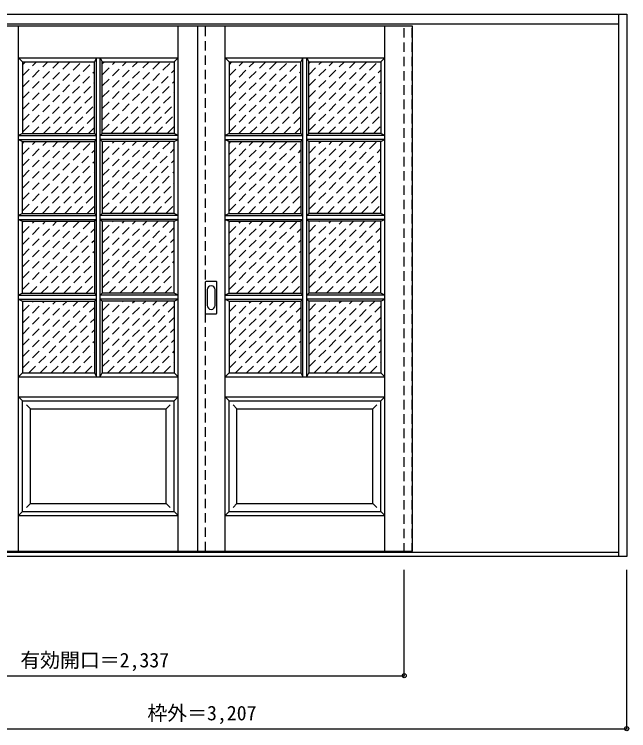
# Model space of a CAD drawing. Units: millimetres, scale not verified. Extents: x -1711 to 2048, y -1800 to 912.
# Drawn here: x -271 to 2048, y -1800 to 905 of the extents above; entities that cross this region are included whole.
import ezdxf
from ezdxf.enums import TextEntityAlignment as Align

# ---------------------------------------------------------------- set-up
doc = ezdxf.new("R2010")
doc.units = ezdxf.units.MM
doc.header["$LTSCALE"] = 30
doc.header["$PDMODE"] = 32
doc.header["$PDSIZE"] = 15
doc.linetypes.add('DASHED1', pattern=[1.8, 1.2, -0.6])
doc.layers.add('0-0', color=4, linetype='Continuous')
doc.layers.add('0-1_寸法', color=7, linetype='Continuous')
doc.styles.add('ＭＳ ゴシック', font='')
doc.styles.get('ＭＳ ゴシック').set_extended_font_data('MS Gothic')

msp = doc.modelspace()

# ---------------------------------------------------------------- linework, layer by layer
at = {"layer": '0-0', "color": 3}
for p, q in [((-1166.03, 904.97), (2040.97, 904.97)), ((2010.97, -1142.03), (2010.97, 904.97)), ((2040.97, 904.97), (2040.97, -1142.03)), ((-1136.03, 868.97), (2010.97, 868.97)), ((-1136.03, 860.97), (1230.97, 860.97)), ((420.97, 860.97), (420.97, -1122.03)), ((1230.97, 860.97), (1230.97, -1122.03)), ((-240.53, 725.97), (30.97, 725.97)), ((30.97, 454.47), (30.97, 725.97)), ((60.97, 454.47), (60.97, 725.97)), ((60.97, 725.97), (332.47, 725.97)), ((539.47, 725.97), (810.97, 725.97)), ((810.97, 454.47), (810.97, 725.97)), ((840.97, 454.47), (840.97, 725.97)), ((840.97, 725.97), (1112.47, 725.97)), ((-240.53, 153.47), (-240.53, 424.47)), ((-240.53, 424.47), (30.97, 424.47)), ((30.97, 424.47), (30.97, 153.47)), ((60.97, 424.47), (60.97, 153.47)), ((332.47, 424.47), (60.97, 424.47)), ((332.47, 153.47), (332.47, 424.47)), ((539.47, 153.47), (539.47, 424.47)), ((539.47, 424.47), (810.97, 424.47)), ((810.97, 424.47), (810.97, 153.47)), ((840.97, 424.47), (840.97, 153.47)), ((1112.47, 424.47), (840.97, 424.47)), ((1112.47, 153.47), (1112.47, 424.47)), ((-240.53, 153.47), (30.97, 153.47)), ((332.47, 153.47), (60.97, 153.47)), ((539.47, 153.47), (810.97, 153.47)), ((1112.47, 153.47), (840.97, 153.47)), ((-240.53, -147.53), (-240.53, 123.47)), ((-240.53, 123.47), (30.97, 123.47)), ((30.97, 123.47), (30.97, -147.53)), ((60.97, 123.47), (60.97, -147.53)), ((332.47, 123.47), (60.97, 123.47)), ((332.47, -147.53), (332.47, 123.47)), ((539.47, -147.53), (539.47, 123.47)), ((539.47, 123.47), (810.97, 123.47)), ((810.97, 123.47), (810.97, -147.53)), ((840.97, 123.47), (840.97, -147.53)), ((1112.47, 123.47), (840.97, 123.47)), ((1112.47, -147.53), (1112.47, 123.47)), ((450.97, -224.03), (450.97, -105.03)), ((491.47, -103.53), (452.47, -103.53)), ((492.97, -224.03), (492.97, -105.03)), ((-240.53, -147.53), (30.97, -147.53)), ((332.47, -147.53), (60.97, -147.53)), ((539.47, -147.53), (810.97, -147.53)), ((1112.47, -147.53), (840.97, -147.53)), ((-240.53, -177.53), (-240.53, -449.03)), ((-240.53, -177.53), (30.97, -177.53)), ((30.97, -177.53), (30.97, -449.03)), ((332.47, -177.53), (60.97, -177.53)), ((332.47, -177.53), (332.47, -449.03)), ((539.47, -177.53), (539.47, -449.03)), ((539.47, -177.53), (810.97, -177.53)), ((810.97, -177.53), (810.97, -449.03)), ((1112.47, -177.53), (840.97, -177.53)), ((1112.47, -177.53), (1112.47, -449.03)), ((452.47, -225.53), (491.47, -225.53)), ((-240.53, -449.03), (30.97, -449.03)), ((539.47, -449.03), (810.97, -449.03)), ((-240.53, -554.03), (332.47, -554.03)), ((-240.53, -972.03), (-240.53, -554.03)), ((332.47, -972.03), (332.47, -554.03)), ((539.47, -554.03), (1112.47, -554.03)), ((539.47, -972.03), (539.47, -554.03)), ((1112.47, -972.03), (1112.47, -554.03)), ((-240.53, -972.03), (332.47, -972.03)), ((539.47, -972.03), (1112.47, -972.03)), ((-1136.03, -1122.03), (1230.97, -1122.03)), ((2010.97, -1127.03), (-1136.03, -1127.03)), ((2040.97, -1142.03), (-1166.03, -1142.03))]:
    msp.add_line(p, q, dxfattribs=at)
at = {"layer": '0-0', "linetype": 'DASHED1'}
for p, q in [((1200.97, -1127.03), (1200.97, 868.97)), ((1230.97, -1127.03), (1230.97, 868.97)), ((450.97, -1122.03), (450.97, 860.97)), ((-240.53, 460.23), (25.2, 725.97)), ((-240.53, 502.66), (-17.23, 725.97)), ((-240.53, 545.09), (-59.65, 725.97)), ((-240.53, 587.51), (-102.08, 725.97)), ((-240.53, 629.94), (-144.51, 725.97)), ((-240.53, 672.36), (-186.93, 725.97)), ((-240.53, 714.79), (-229.36, 725.97)), ((60.97, 464.75), (322.18, 725.97)), ((60.97, 507.17), (279.76, 725.97)), ((60.97, 549.6), (237.33, 725.97)), ((60.97, 592.03), (194.9, 725.97)), ((60.97, 634.45), (152.48, 725.97)), ((60.97, 676.88), (110.05, 725.97)), ((60.97, 719.31), (67.63, 725.97)), ((539.47, 460.23), (805.2, 725.97)), ((539.47, 502.66), (762.77, 725.97)), ((539.47, 545.09), (720.35, 725.97)), ((539.47, 587.51), (677.92, 725.97)), ((539.47, 629.94), (635.49, 725.97)), ((539.47, 672.36), (593.07, 725.97)), ((539.47, 714.79), (550.64, 725.97)), ((840.97, 464.75), (1102.18, 725.97)), ((840.97, 507.17), (1059.76, 725.97)), ((840.97, 549.6), (1017.33, 725.97)), ((840.97, 592.03), (974.9, 725.97)), ((840.97, 634.45), (932.48, 725.97)), ((840.97, 676.88), (890.05, 725.97)), ((840.97, 719.31), (847.63, 725.97)), ((-203.87, 454.47), (30.97, 689.31)), ((93.11, 454.47), (332.47, 693.82)), ((576.13, 454.47), (810.97, 689.31)), ((873.11, 454.47), (1112.47, 693.82)), ((135.54, 454.47), (332.47, 651.39)), ((915.54, 454.47), (1112.47, 651.39)), ((-161.45, 454.47), (30.97, 646.88)), ((618.55, 454.47), (810.97, 646.88)), ((-119.02, 454.47), (30.97, 604.45)), ((177.96, 454.47), (332.47, 608.97)), ((660.98, 454.47), (810.97, 604.45)), ((957.96, 454.47), (1112.47, 608.97)), ((-76.6, 454.47), (30.97, 562.03)), ((220.39, 454.47), (332.47, 566.54)), ((703.4, 454.47), (810.97, 562.03)), ((1000.39, 454.47), (1112.47, 566.54)), ((-34.17, 454.47), (30.97, 519.6)), ((262.82, 454.47), (332.47, 524.12)), ((745.83, 454.47), (810.97, 519.6)), ((1042.82, 454.47), (1112.47, 524.12)), ((8.26, 454.47), (30.97, 477.17)), ((305.24, 454.47), (332.47, 481.69)), ((788.26, 454.47), (810.97, 477.17)), ((1085.24, 454.47), (1112.47, 481.69)), ((-240.53, 163.25), (20.68, 424.47)), ((-240.53, 205.67), (-21.74, 424.47)), ((-240.53, 248.1), (-64.17, 424.47)), ((-240.53, 290.53), (-106.6, 424.47)), ((-240.53, 332.95), (-149.02, 424.47)), ((-240.53, 375.38), (-191.45, 424.47)), ((-240.53, 417.81), (-233.87, 424.47)), ((60.97, 167.76), (317.67, 424.47)), ((60.97, 210.19), (275.24, 424.47)), ((60.97, 252.62), (232.82, 424.47)), ((60.97, 295.04), (190.39, 424.47)), ((60.97, 337.47), (147.96, 424.47)), ((60.97, 379.89), (105.54, 424.47)), ((60.97, 422.32), (63.11, 424.47)), ((539.47, 163.25), (800.68, 424.47)), ((539.47, 205.67), (758.26, 424.47)), ((539.47, 248.1), (715.83, 424.47)), ((539.47, 290.53), (673.4, 424.47)), ((539.47, 332.95), (630.98, 424.47)), ((539.47, 375.38), (588.55, 424.47)), ((539.47, 417.81), (546.13, 424.47)), ((840.97, 167.76), (1097.67, 424.47)), ((840.97, 210.19), (1055.24, 424.47)), ((840.97, 252.62), (1012.82, 424.47)), ((840.97, 295.04), (970.39, 424.47)), ((840.97, 337.47), (927.96, 424.47)), ((840.97, 379.89), (885.54, 424.47)), ((840.97, 422.32), (843.11, 424.47)), ((-207.89, 153.47), (30.97, 392.32)), ((89.1, 153.47), (332.47, 396.84)), ((572.11, 153.47), (810.97, 392.32)), ((869.1, 153.47), (1112.47, 396.84)), ((131.52, 153.47), (332.47, 354.41)), ((911.52, 153.47), (1112.47, 354.41)), ((-165.46, 153.47), (30.97, 349.89)), ((614.54, 153.47), (810.97, 349.89)), ((-123.04, 153.47), (30.97, 307.47)), ((173.95, 153.47), (332.47, 311.98)), ((656.96, 153.47), (810.97, 307.47)), ((953.95, 153.47), (1112.47, 311.98)), ((-80.61, 153.47), (30.97, 265.04)), ((216.37, 153.47), (332.47, 269.56)), ((699.39, 153.47), (810.97, 265.04)), ((996.37, 153.47), (1112.47, 269.56)), ((-38.18, 153.47), (30.97, 222.62)), ((258.8, 153.47), (332.47, 227.13)), ((741.82, 153.47), (810.97, 222.62)), ((1038.8, 153.47), (1112.47, 227.13)), ((4.24, 153.47), (30.97, 180.19)), ((301.23, 153.47), (332.47, 184.7)), ((784.24, 153.47), (810.97, 180.19)), ((1081.23, 153.47), (1112.47, 184.7)), ((-240.53, -133.74), (16.67, 123.47)), ((-240.53, -91.31), (-25.76, 123.47)), ((-240.53, -48.88), (-68.18, 123.47)), ((-240.53, -6.46), (-110.61, 123.47)), ((-240.53, 35.97), (-153.04, 123.47)), ((-240.53, 78.39), (-195.46, 123.47)), ((-240.53, 120.82), (-237.89, 123.47)), ((60.97, -129.22), (313.65, 123.47)), ((60.97, -86.8), (271.23, 123.47)), ((60.97, -44.37), (228.8, 123.47)), ((60.97, -1.94), (186.37, 123.47)), ((60.97, 40.48), (143.95, 123.47)), ((60.97, 82.91), (101.52, 123.47)), ((539.47, -133.74), (796.67, 123.47)), ((539.47, -91.31), (754.24, 123.47)), ((539.47, -48.88), (711.82, 123.47)), ((539.47, -6.46), (669.39, 123.47)), ((539.47, 35.97), (626.96, 123.47)), ((539.47, 78.39), (584.54, 123.47)), ((539.47, 120.82), (542.11, 123.47)), ((840.97, -129.22), (1093.65, 123.47)), ((840.97, -86.8), (1051.23, 123.47)), ((840.97, -44.37), (1008.8, 123.47)), ((840.97, -1.94), (966.37, 123.47)), ((840.97, 40.48), (923.95, 123.47)), ((840.97, 82.91), (881.52, 123.47)), ((-211.9, -147.53), (30.97, 95.34)), ((85.08, -147.53), (332.47, 99.85)), ((568.1, -147.53), (810.97, 95.34)), ((865.08, -147.53), (1112.47, 99.85)), ((127.51, -147.53), (332.47, 57.43)), ((907.51, -147.53), (1112.47, 57.43)), ((-169.48, -147.53), (30.97, 52.91)), ((610.52, -147.53), (810.97, 52.91)), ((-127.05, -147.53), (30.97, 10.48)), ((169.93, -147.53), (332.47, 15)), ((652.95, -147.53), (810.97, 10.48)), ((949.93, -147.53), (1112.47, 15)), ((-84.63, -147.53), (30.97, -31.94)), ((212.36, -147.53), (332.47, -27.43)), ((695.37, -147.53), (810.97, -31.94)), ((992.36, -147.53), (1112.47, -27.43)), ((-42.2, -147.53), (30.97, -74.37)), ((254.79, -147.53), (332.47, -69.85)), ((737.8, -147.53), (810.97, -74.37)), ((1034.79, -147.53), (1112.47, -69.85)), ((0.23, -147.53), (30.97, -116.8)), ((297.21, -147.53), (332.47, -112.28)), ((780.23, -147.53), (810.97, -116.8)), ((1077.21, -147.53), (1112.47, -112.28)), ((-240.53, -430.72), (12.65, -177.53)), ((-240.53, -388.3), (-29.77, -177.53)), ((-240.53, -345.87), (-72.2, -177.53)), ((-240.53, -303.44), (-114.63, -177.53)), ((-240.53, -261.02), (-157.05, -177.53)), ((-240.53, -218.59), (-199.48, -177.53)), ((60.97, -426.21), (309.64, -177.53)), ((60.97, -383.78), (267.21, -177.53)), ((60.97, -341.35), (224.79, -177.53)), ((60.97, -298.93), (182.36, -177.53)), ((60.97, -256.5), (139.93, -177.53)), ((60.97, -214.07), (97.51, -177.53)), ((539.47, -430.72), (792.65, -177.53)), ((539.47, -388.3), (750.23, -177.53)), ((539.47, -345.87), (707.8, -177.53)), ((539.47, -303.44), (665.37, -177.53)), ((539.47, -261.02), (622.95, -177.53)), ((539.47, -218.59), (580.52, -177.53)), ((840.97, -426.21), (1089.64, -177.53)), ((840.97, -383.78), (1047.21, -177.53)), ((840.97, -341.35), (1004.79, -177.53)), ((840.97, -298.93), (962.36, -177.53)), ((840.97, -256.5), (919.93, -177.53)), ((840.97, -214.07), (877.51, -177.53)), ((-216.42, -449.03), (30.97, -201.65)), ((80.57, -449.03), (332.47, -197.13)), ((563.58, -449.03), (810.97, -201.65)), ((860.57, -449.03), (1112.47, -197.13)), ((122.99, -449.03), (332.47, -239.56)), ((902.99, -449.03), (1112.47, -239.56)), ((-173.99, -449.03), (30.97, -244.07)), ((606.01, -449.03), (810.97, -244.07)), ((-131.57, -449.03), (30.97, -286.5)), ((165.42, -449.03), (332.47, -281.99)), ((648.43, -449.03), (810.97, -286.5)), ((945.42, -449.03), (1112.47, -281.99)), ((207.84, -449.03), (332.47, -324.41)), ((987.84, -449.03), (1112.47, -324.41)), ((-89.14, -449.03), (30.97, -328.93)), ((690.86, -449.03), (810.97, -328.93)), ((-46.71, -449.03), (30.97, -371.35)), ((250.27, -449.03), (332.47, -366.84)), ((733.29, -449.03), (810.97, -371.35)), ((1030.27, -449.03), (1112.47, -366.84)), ((-4.29, -449.03), (30.97, -413.78)), ((292.7, -449.03), (332.47, -409.27)), ((775.71, -449.03), (810.97, -413.78)), ((1072.7, -449.03), (1112.47, -409.27))]:
    msp.add_line(p, q, dxfattribs=at)
at = {"layer": '0-0', "color": 7}
for p, q in [((-255.53, -1122.03), (-255.53, 860.97)), ((347.47, -1122.03), (347.47, 860.97)), ((524.47, -1122.03), (524.47, 860.97)), ((1127.47, -1122.03), (1127.47, 860.97)), ((-255.53, 740.97), (347.47, 740.97)), ((-255.53, 740.97), (-240.53, 725.97)), ((38.47, 740.97), (30.97, 725.97)), ((38.47, -464.03), (38.47, 740.97)), ((53.47, -464.03), (53.47, 740.97)), ((53.47, 740.97), (60.97, 725.97)), ((347.47, 740.97), (332.47, 725.97)), ((524.47, 740.97), (1127.47, 740.97)), ((524.47, 740.97), (539.47, 725.97)), ((818.47, 740.97), (810.97, 725.97)), ((818.47, -464.03), (818.47, 740.97)), ((833.47, -464.03), (833.47, 740.97)), ((833.47, 740.97), (840.97, 725.97)), ((1127.47, 740.97), (1112.47, 725.97)), ((-240.53, 454.47), (-255.53, 446.97)), ((-255.53, 446.97), (38.47, 446.97)), ((30.97, 454.47), (38.47, 446.97)), ((60.97, 454.47), (53.47, 446.97)), ((347.47, 446.97), (53.47, 446.97)), ((347.47, 446.97), (332.47, 454.47)), ((539.47, 454.47), (524.47, 446.97)), ((524.47, 446.97), (818.47, 446.97)), ((810.97, 454.47), (818.47, 446.97)), ((840.97, 454.47), (833.47, 446.97)), ((1127.47, 446.97), (833.47, 446.97)), ((1127.47, 446.97), (1112.47, 454.47)), ((-255.53, 431.97), (-240.53, 424.47)), ((-255.53, 431.97), (38.47, 431.97)), ((38.47, 431.97), (30.97, 424.47)), ((53.47, 431.97), (60.97, 424.47)), ((347.47, 431.97), (53.47, 431.97)), ((332.47, 424.47), (347.47, 431.97)), ((524.47, 431.97), (539.47, 424.47)), ((524.47, 431.97), (818.47, 431.97)), ((818.47, 431.97), (810.97, 424.47)), ((833.47, 431.97), (840.97, 424.47)), ((1127.47, 431.97), (833.47, 431.97)), ((1112.47, 424.47), (1127.47, 431.97)), ((-240.53, 153.47), (-255.53, 145.97)), ((-255.53, 145.97), (38.47, 145.97)), ((30.97, 153.47), (38.47, 145.97)), ((60.97, 153.47), (53.47, 145.97)), ((347.47, 145.97), (53.47, 145.97)), ((347.47, 145.97), (332.47, 153.47)), ((539.47, 153.47), (524.47, 145.97)), ((524.47, 145.97), (818.47, 145.97)), ((810.97, 153.47), (818.47, 145.97)), ((840.97, 153.47), (833.47, 145.97)), ((1127.47, 145.97), (833.47, 145.97)), ((1127.47, 145.97), (1112.47, 153.47)), ((-255.53, 130.97), (-240.53, 123.47)), ((-255.53, 130.97), (38.47, 130.97)), ((38.47, 130.97), (30.97, 123.47)), ((53.47, 130.97), (60.97, 123.47)), ((347.47, 130.97), (53.47, 130.97)), ((332.47, 123.47), (347.47, 130.97)), ((524.47, 130.97), (539.47, 123.47)), ((524.47, 130.97), (818.47, 130.97)), ((818.47, 130.97), (810.97, 123.47)), ((833.47, 130.97), (840.97, 123.47)), ((1127.47, 130.97), (833.47, 130.97)), ((1112.47, 123.47), (1127.47, 130.97)), ((456.97, -134.93), (456.97, -194.13)), ((486.97, -194.13), (486.97, -134.93)), ((-240.53, -147.53), (-255.53, -155.03)), ((-255.53, -155.03), (38.47, -155.03)), ((30.97, -147.53), (38.47, -155.03)), ((60.97, -147.53), (53.47, -155.03)), ((347.47, -155.03), (53.47, -155.03)), ((347.47, -155.03), (332.47, -147.53)), ((539.47, -147.53), (524.47, -155.03)), ((524.47, -155.03), (818.47, -155.03)), ((810.97, -147.53), (818.47, -155.03)), ((840.97, -147.53), (833.47, -155.03)), ((1127.47, -155.03), (833.47, -155.03)), ((1127.47, -155.03), (1112.47, -147.53)), ((-255.53, -170.03), (-240.53, -177.53)), ((-255.53, -170.03), (38.47, -170.03)), ((38.47, -170.03), (30.97, -177.53)), ((53.47, -170.03), (60.97, -177.53)), ((347.47, -170.03), (53.47, -170.03)), ((332.47, -177.53), (347.47, -170.03)), ((524.47, -170.03), (539.47, -177.53)), ((524.47, -170.03), (818.47, -170.03)), ((818.47, -170.03), (810.97, -177.53)), ((833.47, -170.03), (840.97, -177.53)), ((1127.47, -170.03), (833.47, -170.03)), ((1112.47, -177.53), (1127.47, -170.03)), ((-240.53, -449.03), (-255.53, -464.03)), ((30.97, -449.03), (38.47, -464.03)), ((53.47, -464.03), (60.97, -449.03)), ((332.47, -449.03), (347.47, -464.03)), ((539.47, -449.03), (524.47, -464.03)), ((810.97, -449.03), (818.47, -464.03)), ((833.47, -464.03), (840.97, -449.03)), ((1112.47, -449.03), (1127.47, -464.03)), ((-255.53, -464.03), (347.47, -464.03)), ((524.47, -464.03), (1127.47, -464.03)), ((-255.53, -539.03), (-240.53, -554.03)), ((-255.53, -539.03), (347.47, -539.03)), ((347.47, -539.03), (332.47, -554.03)), ((524.47, -539.03), (539.47, -554.03)), ((524.47, -539.03), (1127.47, -539.03)), ((1127.47, -539.03), (1112.47, -554.03)), ((-225.53, -569.03), (-210.53, -584.03)), ((-210.53, -942.03), (-210.53, -584.03)), ((-210.53, -584.03), (302.47, -584.03)), ((317.47, -569.03), (302.47, -584.03)), ((302.47, -942.03), (302.47, -584.03)), ((554.47, -569.03), (569.47, -584.03)), ((569.47, -942.03), (569.47, -584.03)), ((569.47, -584.03), (1082.47, -584.03)), ((1097.47, -569.03), (1082.47, -584.03)), ((1082.47, -942.03), (1082.47, -584.03)), ((-210.53, -942.03), (-225.53, -957.03)), ((-210.53, -942.03), (302.47, -942.03)), ((302.47, -942.03), (317.47, -957.03)), ((569.47, -942.03), (554.47, -957.03)), ((569.47, -942.03), (1082.47, -942.03)), ((1082.47, -942.03), (1097.47, -957.03)), ((-240.53, -972.03), (-255.53, -987.03)), ((332.47, -972.03), (347.47, -987.03)), ((539.47, -972.03), (524.47, -987.03)), ((1112.47, -972.03), (1127.47, -987.03)), ((-255.53, -987.03), (347.47, -987.03)), ((524.47, -987.03), (1127.47, -987.03))]:
    msp.add_line(p, q, dxfattribs=at)
at = {"layer": '0-0', "color": 3}
for points in [[(-240.53, 725.97), (-240.53, 454.47), (30.97, 454.47)], [(332.47, 725.97), (332.47, 454.47), (60.97, 454.47)], [(539.47, 725.97), (539.47, 454.47), (810.97, 454.47)], [(1112.47, 725.97), (1112.47, 454.47), (840.97, 454.47)], [(60.97, -177.53), (60.97, -449.03), (332.47, -449.03)], [(840.97, -177.53), (840.97, -449.03), (1112.47, -449.03)]]:
    msp.add_lwpolyline(points, dxfattribs=at)
for centre, start, end in [((452.47, -105.03), 90, 180), ((491.47, -105.03), 0, 90), ((452.47, -224.03), 180, 270), ((491.47, -224.03), 270, 0)]:
    msp.add_arc(centre, 1.5, start, end, dxfattribs=at)
at = {"layer": '0-0', "color": 7}
for centre, start, end in [((471.97, -134.93), 0, 180), ((471.97, -194.13), 180, 0)]:
    msp.add_arc(centre, 15, start, end, dxfattribs=at)
at = {"layer": '0-1_寸法', "color": 4}
for points in [[(-1166.03, -1792.03), (2040.97, -1792.03), (2040.97, -1192.03)], [(-1136.03, -1592.03), (1200.97, -1592.03), (1200.97, -1192.03)]]:
    msp.add_lwpolyline(points, dxfattribs=at)
at = {"layer": '0-1_寸法'}
for p in [(1200.97, -1592.03), (2040.97, -1792.03)]:
    msp.add_point(p, dxfattribs=at)

# ---------------------------------------------------------------- texts
at = {"layer": '0-1_寸法', "style": 'ＭＳ ゴシック'}
for s, p in [('有効開口＝2,337', (-248.78, -1577.03)), ('枠外＝3,207', (231.22, -1777.03))]:
    msp.add_text(s, height=54.99, dxfattribs=at).set_placement(p, align=Align.BOTTOM_LEFT)

doc.saveas('drawing.dxf')
